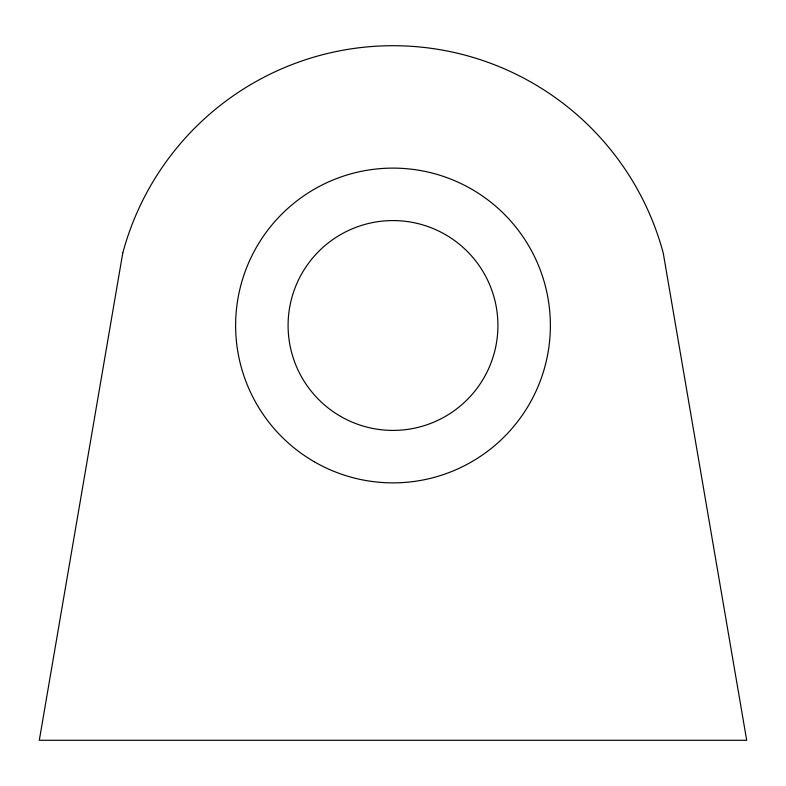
<?xml version="1.0" encoding="UTF-8"?>
<svg xmlns="http://www.w3.org/2000/svg" width="786" height="786" viewBox="0 0 786 786"><rect width="100%" height="100%" fill="white"/><g stroke="black" fill="none" stroke-linecap="round" stroke-linejoin="round"><path stroke-width="1.18" d="M122.754 253.082L39.3 740.284L746.7 740.284L663.246 253.082A279.777 279.777 0 0 0 122.754 253.082M340.544 416.354A104.921 104.921 0 0 0 497.921 325.492A104.921 104.921 0 0 0 340.544 234.631A104.921 104.921 0 0 0 340.544 416.354M314.312 461.785A157.377 157.377 0 0 0 550.377 325.492A157.377 157.377 0 0 0 314.312 189.2A157.377 157.377 0 0 0 314.312 461.785"/></g></svg>
